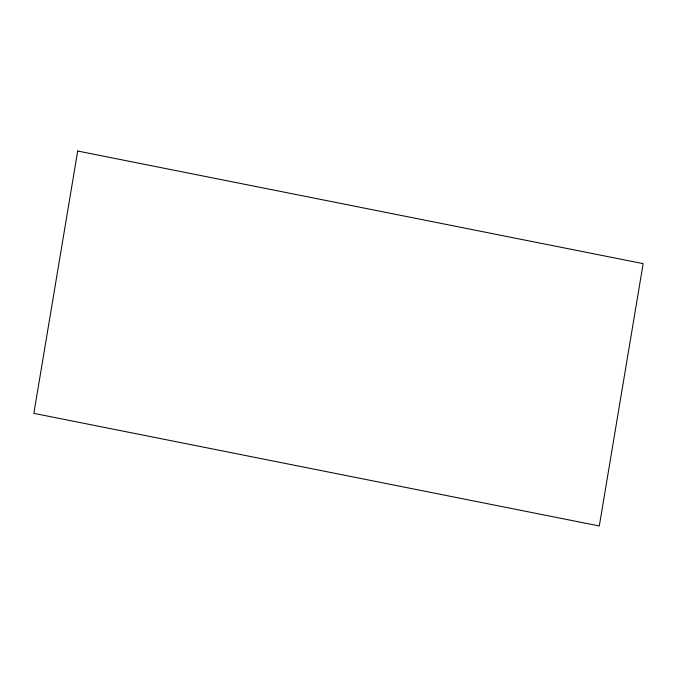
<?xml version="1.0" encoding="UTF-8"?>
<svg xmlns="http://www.w3.org/2000/svg" width="677" height="677" viewBox="0 0 677 677"><rect width="100%" height="100%" fill="white"/><g stroke="black" fill="none" stroke-linecap="round" stroke-linejoin="round"><path stroke-width="1.02" d="M77.703 151.03L33.85 413.359L599.297 525.97L643.15 263.641L77.703 151.03"/></g></svg>
